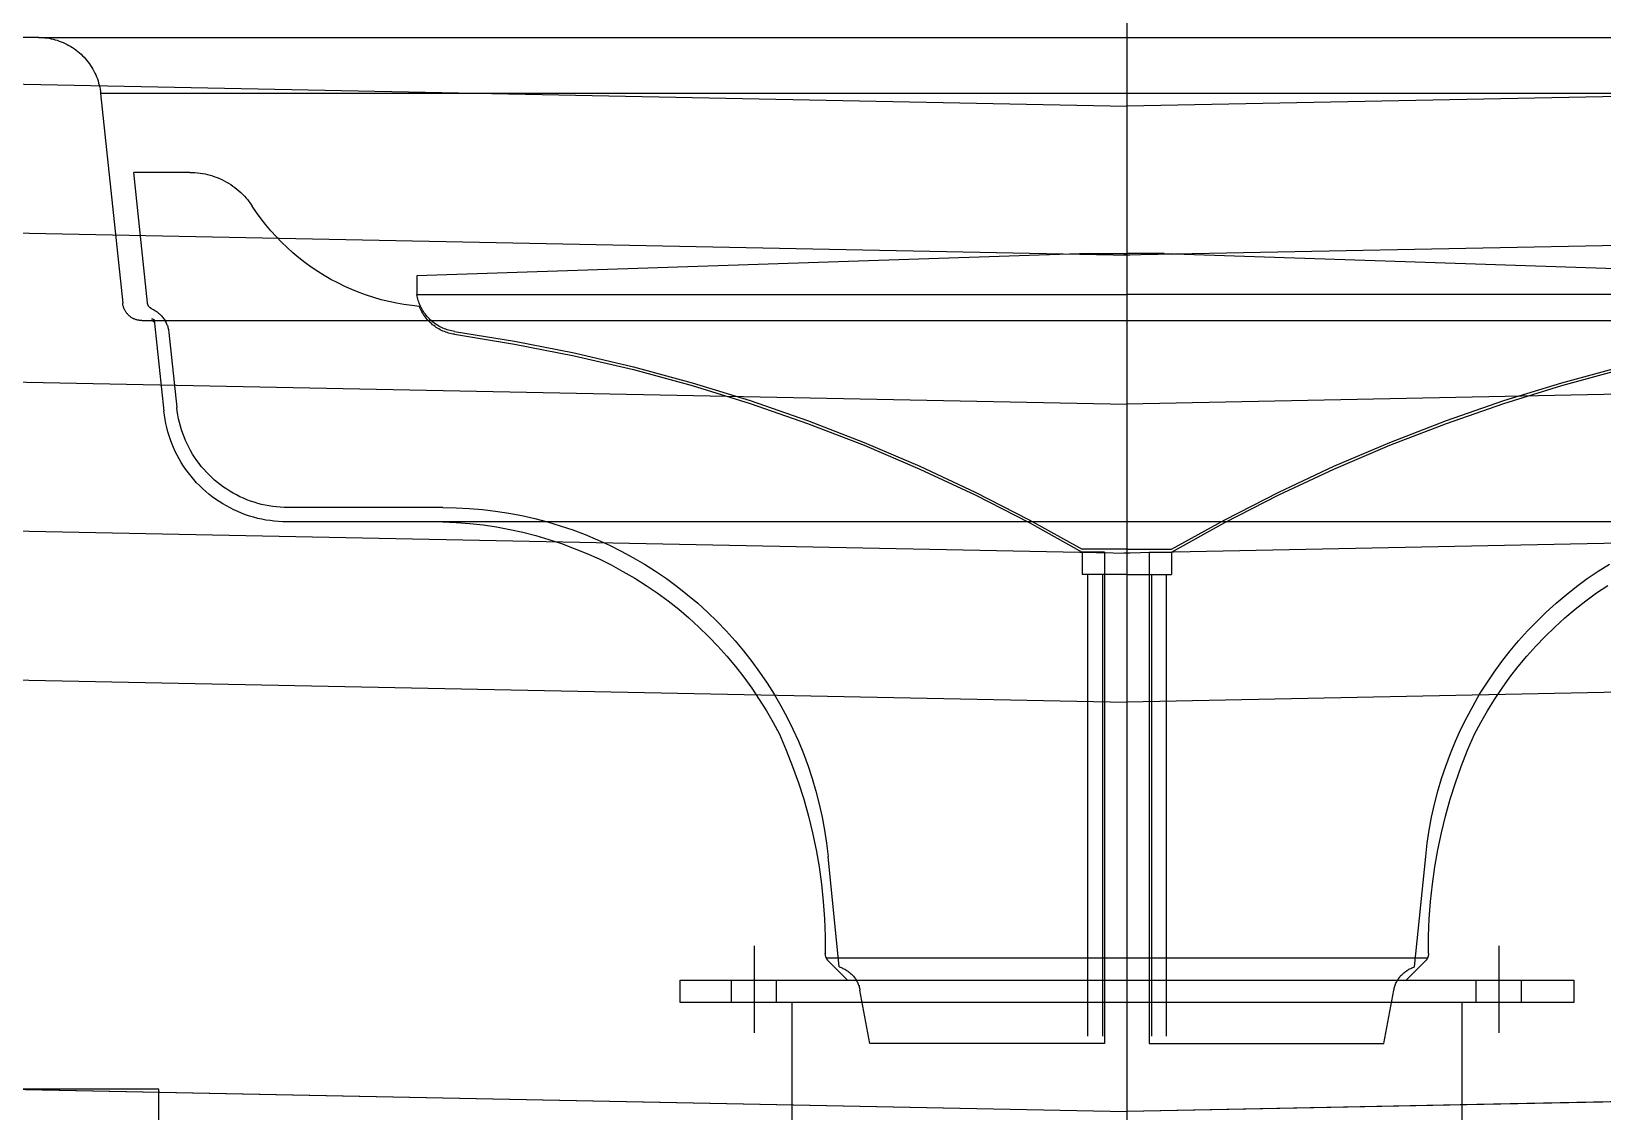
# Model space of a CAD drawing. Header units: centimetres. Extents: x 26200 to 152500, y -600 to 9300.
# Drawn here: x 129937.33 to 129958.43, y 6120.91 to 6135.42 of the extents above; entities that cross this region are included whole.
import ezdxf

# ---------------------------------------------------------------- set-up
doc = ezdxf.new("R2010")
doc.units = ezdxf.units.CM
doc.layers.add('ROTAS-MIMARI-KESIT', color=8, linetype='Continuous')

msp = doc.modelspace()

# ---------------------------------------------------------------- linework, layer by layer
at = {"layer": 'ROTAS-MIMARI-KESIT'}
for points in [[(132726.883, 6189.909), (129952.043, 6134.412)], [(132726.923, 6187.909), (129952.003, 6132.41)], [(132726.963, 6185.91), (129952.043, 6130.411)], [(132727.003, 6183.91), (129952.004, 6128.41)], [(132727.043, 6181.911), (129952.044, 6126.41)], [(132727.043, 6176.41), (129952.044, 6120.909)], [(129952.043, 6149.259), (129952.043, 6119.739)], [(129847.043, 6136.512), (129952.043, 6134.412)], [(129937.431, 6135.337), (129932.057, 6135.337)], [(129937.427, 6135.337), (129937.456, 6135.336), (129937.484, 6135.335), (129937.513, 6135.332), (129937.541, 6135.329), (129937.57, 6135.325), (129937.598, 6135.319), (129937.626, 6135.313), (129937.653, 6135.306), (129937.681, 6135.298), (129937.708, 6135.288), (129937.735, 6135.278), (129937.761, 6135.267), (129937.788, 6135.256), (129937.813, 6135.243), (129937.838, 6135.229), (129937.863, 6135.215), (129937.887, 6135.2), (129937.911, 6135.183), (129937.934, 6135.167), (129937.957, 6135.149), (129937.979, 6135.13), (129938, 6135.111), (129938.021, 6135.091), (129938.041, 6135.071), (129938.06, 6135.049), (129938.078, 6135.028), (129938.096, 6135.005), (129938.113, 6134.982), (129938.129, 6134.958), (129938.145, 6134.934), (129938.159, 6134.909), (129938.173, 6134.884), (129938.186, 6134.858), (129938.198, 6134.832), (129938.209, 6134.806), (129938.219, 6134.779), (129938.228, 6134.752), (129938.236, 6134.724), (129938.243, 6134.697), (129938.25, 6134.669), (129938.255, 6134.641), (129938.26, 6134.612), (129938.263, 6134.584)], [(129937.431, 6135.337), (129972.029, 6135.337)], [(129938.263, 6134.584), (129938.559, 6131.766)], [(129965.819, 6134.584), (129938.263, 6134.584)], [(129847.043, 6134.511), (129952.083, 6132.41)], [(129939.461, 6133.523), (129938.707, 6133.523)], [(129938.891, 6131.773), (129938.707, 6133.523)], [(129939.461, 6133.523), (129939.496, 6133.522), (129939.53, 6133.521), (129939.564, 6133.518), (129939.598, 6133.514), (129939.632, 6133.508), (129939.665, 6133.502), (129939.698, 6133.494), (129939.732, 6133.486), (129939.764, 6133.476), (129939.797, 6133.465), (129939.829, 6133.453), (129939.86, 6133.44), (129939.891, 6133.426), (129939.922, 6133.41), (129939.952, 6133.394), (129939.982, 6133.377), (129940.011, 6133.359), (129940.039, 6133.339), (129940.066, 6133.319), (129940.093, 6133.298), (129940.119, 6133.276), (129940.145, 6133.253), (129940.169, 6133.229), (129940.193, 6133.204), (129940.216, 6133.179), (129940.238, 6133.153), (129940.259, 6133.126), (129940.279, 6133.098), (129940.298, 6133.07)], [(129942.543, 6131.723), (129942.44, 6131.734), (129942.336, 6131.749), (129942.234, 6131.767), (129942.132, 6131.789), (129942.031, 6131.814), (129941.931, 6131.843), (129941.832, 6131.875), (129941.734, 6131.911), (129941.637, 6131.95), (129941.542, 6131.992), (129941.448, 6132.038), (129941.356, 6132.087), (129941.266, 6132.139), (129941.178, 6132.194), (129941.091, 6132.252), (129941.007, 6132.313), (129940.925, 6132.377), (129940.845, 6132.444), (129940.767, 6132.514), (129940.692, 6132.586), (129940.62, 6132.661), (129940.55, 6132.738), (129940.483, 6132.818), (129940.418, 6132.9), (129940.357, 6132.984), (129940.298, 6133.07)], [(129847.043, 6132.511), (129952.043, 6130.411)], [(129951.543, 6132.433), (129942.51, 6132.133)], [(129951.543, 6132.433), (129952.043, 6132.433)], [(129952.543, 6132.433), (129952.043, 6132.433)], [(129952.543, 6132.433), (129961.577, 6132.133)], [(129942.51, 6132.133), (129942.51, 6131.883)], [(129943.016, 6131.387), (129942.996, 6131.39), (129942.976, 6131.394), (129942.956, 6131.399), (129942.936, 6131.404), (129942.916, 6131.41), (129942.897, 6131.417), (129942.878, 6131.424), (129942.859, 6131.432), (129942.84, 6131.441), (129942.822, 6131.45), (129942.804, 6131.46), (129942.786, 6131.47), (129942.769, 6131.481), (129942.752, 6131.493), (129942.736, 6131.505), (129942.72, 6131.518), (129942.704, 6131.531), (129942.689, 6131.545), (129942.674, 6131.559), (129942.66, 6131.574), (129942.647, 6131.59), (129942.633, 6131.605), (129942.621, 6131.622), (129942.609, 6131.638), (129942.598, 6131.655), (129942.587, 6131.673), (129942.576, 6131.69), (129942.567, 6131.709), (129942.558, 6131.727), (129942.55, 6131.746), (129942.542, 6131.765), (129942.535, 6131.784), (129942.528, 6131.803), (129942.523, 6131.823), (129942.518, 6131.843), (129942.513, 6131.863), (129942.51, 6131.883)], [(129942.51, 6131.883), (129952.043, 6131.883)], [(129961.577, 6131.883), (129952.043, 6131.883)], [(129938.818, 6131.533), (129938.809, 6131.533), (129938.8, 6131.534), (129938.791, 6131.534), (129938.783, 6131.535), (129938.774, 6131.537), (129938.765, 6131.538), (129938.756, 6131.54), (129938.748, 6131.543), (129938.739, 6131.545), (129938.731, 6131.548), (129938.723, 6131.551), (129938.714, 6131.555), (129938.706, 6131.558), (129938.698, 6131.562), (129938.691, 6131.566), (129938.683, 6131.571), (129938.675, 6131.576), (129938.668, 6131.581), (129938.661, 6131.586), (129938.654, 6131.591), (129938.647, 6131.597), (129938.641, 6131.603), (129938.634, 6131.609), (129938.628, 6131.615), (129938.622, 6131.622), (129938.616, 6131.629), (129938.611, 6131.636), (129938.606, 6131.643), (129938.601, 6131.65), (129938.596, 6131.658), (129938.591, 6131.665), (129938.587, 6131.673), (129938.583, 6131.681), (129938.579, 6131.689), (129938.576, 6131.697), (129938.573, 6131.706), (129938.57, 6131.714), (129938.568, 6131.723), (129938.565, 6131.731), (129938.563, 6131.74), (129938.562, 6131.749), (129938.56, 6131.757), (129938.559, 6131.766)], [(129938.949, 6131.693), (129938.946, 6131.694), (129938.942, 6131.696), (129938.939, 6131.697), (129938.936, 6131.699), (129938.934, 6131.701), (129938.931, 6131.703), (129938.928, 6131.705), (129938.925, 6131.707), (129938.923, 6131.71), (129938.92, 6131.712), (129938.918, 6131.715), (129938.915, 6131.717), (129938.913, 6131.72), (129938.911, 6131.722), (129938.909, 6131.725), (129938.907, 6131.728), (129938.905, 6131.731), (129938.903, 6131.734), (129938.902, 6131.737), (129938.9, 6131.74), (129938.899, 6131.743), (129938.897, 6131.746), (129938.896, 6131.75), (129938.895, 6131.753), (129938.894, 6131.756), (129938.893, 6131.759), (129938.892, 6131.763), (129938.892, 6131.766), (129938.891, 6131.77), (129938.891, 6131.773)], [(129938.949, 6131.693), (129938.961, 6131.687), (129938.973, 6131.68), (129938.985, 6131.673), (129938.997, 6131.666), (129939.009, 6131.659), (129939.02, 6131.651), (129939.031, 6131.642), (129939.042, 6131.633), (129939.052, 6131.624), (129939.062, 6131.615), (129939.072, 6131.605), (129939.081, 6131.595), (129939.09, 6131.584), (129939.099, 6131.573), (129939.107, 6131.562), (129939.115, 6131.551), (129939.123, 6131.539), (129939.13, 6131.527), (129939.136, 6131.515), (129939.143, 6131.503), (129939.148, 6131.49), (129939.154, 6131.478), (129939.159, 6131.465), (129939.163, 6131.452), (129939.167, 6131.438), (129939.171, 6131.425), (129939.174, 6131.412), (129939.176, 6131.398), (129939.179, 6131.384), (129939.18, 6131.371)], [(129943.016, 6131.349), (129942.996, 6131.352), (129942.976, 6131.356), (129942.956, 6131.36), (129942.936, 6131.366), (129942.917, 6131.372), (129942.898, 6131.378), (129942.879, 6131.385), (129942.86, 6131.393), (129942.841, 6131.402), (129942.823, 6131.411), (129942.805, 6131.421), (129942.788, 6131.431), (129942.77, 6131.442), (129942.754, 6131.454), (129942.737, 6131.466), (129942.721, 6131.478), (129942.706, 6131.492), (129942.691, 6131.505), (129942.676, 6131.519), (129942.662, 6131.534), (129942.648, 6131.549), (129942.635, 6131.565), (129942.623, 6131.581), (129942.611, 6131.598), (129942.599, 6131.614), (129942.588, 6131.632), (129942.578, 6131.649), (129942.568, 6131.667), (129942.559, 6131.685), (129942.551, 6131.704), (129942.543, 6131.723)], [(129938.818, 6131.533), (129965.264, 6131.533)], [(129938.948, 6131.558), (129938.949, 6131.558), (129938.951, 6131.558), (129938.952, 6131.558), (129938.953, 6131.558), (129938.955, 6131.558), (129938.956, 6131.557), (129938.957, 6131.557), (129938.959, 6131.557), (129938.96, 6131.556), (129938.961, 6131.556), (129938.963, 6131.555), (129938.964, 6131.555), (129938.965, 6131.554), (129938.966, 6131.554), (129938.968, 6131.553), (129938.969, 6131.552), (129938.97, 6131.552), (129938.971, 6131.551), (129938.972, 6131.55), (129938.973, 6131.549), (129938.974, 6131.548), (129938.975, 6131.547), (129938.976, 6131.546), (129938.977, 6131.545), (129938.978, 6131.544), (129938.979, 6131.543), (129938.98, 6131.542), (129938.981, 6131.541), (129938.981, 6131.54), (129938.982, 6131.539), (129938.983, 6131.538), (129938.983, 6131.537), (129938.984, 6131.535), (129938.985, 6131.534), (129938.985, 6131.533), (129938.986, 6131.532), (129938.986, 6131.53), (129938.987, 6131.529), (129938.987, 6131.528), (129938.987, 6131.526), (129938.987, 6131.525), (129938.988, 6131.524), (129938.988, 6131.522)], [(129938.948, 6131.533), (129938.949, 6131.533), (129938.951, 6131.533), (129938.952, 6131.533), (129938.953, 6131.533), (129938.955, 6131.532), (129938.956, 6131.532), (129938.957, 6131.532), (129938.959, 6131.532), (129938.96, 6131.531), (129938.961, 6131.531), (129938.963, 6131.53), (129938.964, 6131.53), (129938.965, 6131.529), (129938.966, 6131.529), (129938.968, 6131.528), (129938.969, 6131.527), (129938.97, 6131.527), (129938.971, 6131.526), (129938.972, 6131.525), (129938.973, 6131.524), (129938.974, 6131.523), (129938.975, 6131.522), (129938.976, 6131.521), (129938.977, 6131.52), (129938.978, 6131.519), (129938.979, 6131.518), (129938.98, 6131.517), (129938.981, 6131.516), (129938.981, 6131.515), (129938.982, 6131.514), (129938.983, 6131.513), (129938.983, 6131.511), (129938.984, 6131.51), (129938.985, 6131.509), (129938.985, 6131.508), (129938.986, 6131.506), (129938.986, 6131.505), (129938.987, 6131.504), (129938.987, 6131.503), (129938.987, 6131.501), (129938.987, 6131.5), (129938.988, 6131.499), (129938.988, 6131.497)], [(129938.988, 6131.497), (129939.112, 6130.318)], [(129943.016, 6131.387), (129943.821, 6131.256), (129944.622, 6131.098), (129945.416, 6130.912), (129946.204, 6130.699), (129946.983, 6130.458), (129947.754, 6130.19), (129948.515, 6129.896), (129949.265, 6129.576), (129950.004, 6129.23), (129950.73, 6128.858), (129951.443, 6128.461)], [(129952.643, 6128.461), (129953.356, 6128.858), (129954.082, 6129.23), (129954.821, 6129.576), (129955.572, 6129.896), (129956.333, 6130.19), (129957.103, 6130.458), (129957.883, 6130.699), (129958.67, 6130.912), (129959.465, 6131.098), (129960.265, 6131.256), (129961.07, 6131.387)], [(129939.18, 6131.371), (129939.286, 6130.366)], [(129943.016, 6131.349), (129943.821, 6131.218), (129944.622, 6131.06), (129945.416, 6130.874), (129946.204, 6130.66), (129946.983, 6130.42), (129947.754, 6130.152), (129948.515, 6129.858), (129949.265, 6129.538), (129950.004, 6129.191), (129950.73, 6128.82), (129951.443, 6128.423)], [(129952.643, 6128.423), (129953.356, 6128.82), (129954.082, 6129.191), (129954.821, 6129.538), (129955.572, 6129.858), (129956.333, 6130.152), (129957.103, 6130.42), (129957.883, 6130.66), (129958.67, 6130.874), (129959.465, 6131.06), (129960.265, 6131.218), (129961.07, 6131.349)], [(129847.043, 6130.51), (129952.083, 6128.41)], [(129940.778, 6129.023), (129940.726, 6129.024), (129940.675, 6129.026), (129940.624, 6129.031), (129940.574, 6129.037), (129940.523, 6129.045), (129940.473, 6129.054), (129940.423, 6129.065), (129940.374, 6129.078), (129940.325, 6129.093), (129940.276, 6129.109), (129940.228, 6129.127), (129940.181, 6129.147), (129940.134, 6129.168), (129940.088, 6129.191), (129940.043, 6129.215), (129939.999, 6129.241), (129939.956, 6129.268), (129939.914, 6129.297), (129939.872, 6129.327), (129939.832, 6129.358), (129939.793, 6129.391), (129939.755, 6129.425), (129939.718, 6129.461), (129939.683, 6129.498), (129939.648, 6129.536), (129939.615, 6129.575), (129939.584, 6129.615), (129939.553, 6129.656), (129939.525, 6129.698), (129939.497, 6129.741), (129939.471, 6129.786), (129939.447, 6129.831), (129939.424, 6129.876), (129939.403, 6129.923), (129939.383, 6129.97), (129939.365, 6130.018), (129939.349, 6130.066), (129939.334, 6130.115), (129939.321, 6130.165), (129939.31, 6130.215), (129939.3, 6130.265), (129939.292, 6130.315), (129939.286, 6130.366)], [(129940.764, 6128.83), (129940.708, 6128.831), (129940.651, 6128.834), (129940.595, 6128.839), (129940.539, 6128.846), (129940.483, 6128.854), (129940.427, 6128.865), (129940.372, 6128.877), (129940.317, 6128.892), (129940.262, 6128.908), (129940.209, 6128.926), (129940.156, 6128.946), (129940.103, 6128.967), (129940.052, 6128.991), (129940.001, 6129.016), (129939.951, 6129.043), (129939.902, 6129.071), (129939.854, 6129.102), (129939.807, 6129.134), (129939.762, 6129.167), (129939.717, 6129.202), (129939.674, 6129.238), (129939.632, 6129.276), (129939.591, 6129.316), (129939.551, 6129.356), (129939.513, 6129.398), (129939.477, 6129.442), (129939.442, 6129.486), (129939.408, 6129.532), (129939.376, 6129.579), (129939.346, 6129.626), (129939.317, 6129.675), (129939.29, 6129.725), (129939.265, 6129.776), (129939.242, 6129.827), (129939.22, 6129.88), (129939.2, 6129.933), (129939.182, 6129.986), (129939.165, 6130.04), (129939.151, 6130.095), (129939.138, 6130.15), (129939.128, 6130.206), (129939.119, 6130.262), (129939.112, 6130.318)], [(129942.857, 6129.023), (129940.778, 6129.023)], [(129942.857, 6129.023), (129943.035, 6129.02), (129943.213, 6129.011), (129943.39, 6128.995), (129943.567, 6128.974), (129943.743, 6128.947), (129943.917, 6128.914), (129944.091, 6128.874), (129944.263, 6128.829), (129944.434, 6128.778), (129944.602, 6128.721), (129944.769, 6128.659), (129944.933, 6128.59), (129945.095, 6128.517), (129945.254, 6128.437), (129945.411, 6128.352), (129945.564, 6128.262), (129945.715, 6128.167), (129945.862, 6128.067), (129946.005, 6127.962), (129946.145, 6127.851), (129946.281, 6127.736), (129946.413, 6127.617), (129946.541, 6127.493), (129946.664, 6127.365), (129946.783, 6127.233), (129946.897, 6127.096), (129947.007, 6126.956), (129947.112, 6126.812), (129947.212, 6126.665), (129947.306, 6126.514), (129947.396, 6126.36), (129947.48, 6126.204), (129947.559, 6126.044), (129947.632, 6125.882), (129947.7, 6125.717), (129947.762, 6125.55), (129947.818, 6125.381), (129947.868, 6125.211), (129947.913, 6125.038), (129947.952, 6124.865), (129947.984, 6124.69), (129948.011, 6124.514), (129948.032, 6124.337)], [(129963.318, 6128.83), (129940.764, 6128.83)], [(129942.857, 6128.83), (129943.038, 6128.823), (129943.219, 6128.809), (129943.399, 6128.788), (129943.578, 6128.762), (129943.756, 6128.729), (129943.933, 6128.69), (129944.108, 6128.645), (129944.282, 6128.594), (129944.453, 6128.537), (129944.623, 6128.474), (129944.791, 6128.406), (129944.956, 6128.331), (129945.118, 6128.251), (129945.277, 6128.165), (129945.434, 6128.074), (129945.587, 6127.977), (129945.736, 6127.875), (129945.882, 6127.768), (129946.025, 6127.656), (129946.163, 6127.539), (129946.297, 6127.417), (129946.427, 6127.291), (129946.552, 6127.16), (129946.673, 6127.026), (129946.789, 6126.887), (129946.9, 6126.744), (129947.006, 6126.597), (129947.107, 6126.446), (129947.202, 6126.293), (129947.293, 6126.136), (129947.377, 6125.976)], [(129847.043, 6128.51), (129952.043, 6126.41)], [(129952.043, 6128.461), (129951.443, 6128.461)], [(129951.443, 6128.423), (129951.443, 6128.123)], [(129951.743, 6128.423), (129951.443, 6128.423)], [(129951.743, 6128.423), (129951.743, 6121.823)], [(129952.043, 6128.461), (129952.643, 6128.461)], [(129952.343, 6128.423), (129952.643, 6128.423)], [(129952.343, 6128.423), (129952.343, 6121.823)], [(129952.643, 6128.423), (129952.643, 6128.123)], [(129956.055, 6124.337), (129956.075, 6124.514), (129956.102, 6124.69), (129956.135, 6124.865), (129956.173, 6125.038), (129956.218, 6125.211), (129956.268, 6125.381), (129956.325, 6125.55), (129956.387, 6125.717), (129956.454, 6125.882), (129956.528, 6126.044), (129956.606, 6126.204), (129956.691, 6126.36), (129956.78, 6126.514), (129956.875, 6126.665), (129956.975, 6126.812), (129957.079, 6126.956), (129957.189, 6127.096), (129957.303, 6127.233), (129957.422, 6127.365), (129957.546, 6127.493), (129957.674, 6127.617), (129957.805, 6127.736), (129957.941, 6127.851), (129958.081, 6127.962), (129958.225, 6128.067), (129958.372, 6128.167), (129958.522, 6128.262)], [(129952.043, 6128.123), (129951.443, 6128.123)], [(129951.515, 6128.123), (129951.515, 6121.923)], [(129951.715, 6128.123), (129951.715, 6121.923)], [(129952.043, 6128.123), (129952.643, 6128.123)], [(129952.372, 6128.123), (129952.372, 6121.923)], [(129952.572, 6128.123), (129952.572, 6121.923)], [(129956.709, 6125.976), (129956.794, 6126.136), (129956.884, 6126.293), (129956.98, 6126.446), (129957.081, 6126.597), (129957.187, 6126.744), (129957.298, 6126.887), (129957.414, 6127.026), (129957.534, 6127.16), (129957.66, 6127.291), (129957.789, 6127.417), (129957.924, 6127.539), (129958.062, 6127.656), (129958.204, 6127.768), (129958.35, 6127.875), (129958.5, 6127.977)], [(129947.377, 6125.976), (129947.47, 6125.762), (129947.555, 6125.545), (129947.632, 6125.325), (129947.703, 6125.103), (129947.766, 6124.879), (129947.821, 6124.652), (129947.869, 6124.424), (129947.909, 6124.195), (129947.941, 6123.964), (129947.966, 6123.732), (129947.983, 6123.5), (129947.992, 6123.267), (129947.993, 6123.034)], [(129956.093, 6123.034), (129956.095, 6123.267), (129956.104, 6123.5), (129956.121, 6123.732), (129956.145, 6123.964), (129956.178, 6124.195), (129956.218, 6124.424), (129956.266, 6124.652), (129956.321, 6124.879), (129956.384, 6125.103), (129956.454, 6125.325), (129956.532, 6125.545), (129956.617, 6125.762), (129956.709, 6125.976)], [(129948.179, 6122.852), (129948.032, 6124.337)], [(129955.907, 6122.852), (129956.055, 6124.337)], [(129847.043, 6123.009), (129952.043, 6120.909)], [(129947.043, 6121.965), (129947.043, 6123.135)], [(129948.037, 6122.928), (129948.034, 6122.932), (129948.03, 6122.936), (129948.027, 6122.94), (129948.024, 6122.944), (129948.021, 6122.948), (129948.018, 6122.952), (129948.015, 6122.956), (129948.012, 6122.961), (129948.01, 6122.965), (129948.008, 6122.97), (129948.006, 6122.975), (129948.004, 6122.979), (129948.002, 6122.984), (129948, 6122.989), (129947.999, 6122.994), (129947.997, 6122.999), (129947.996, 6123.004), (129947.995, 6123.009), (129947.995, 6123.014), (129947.994, 6123.019), (129947.994, 6123.024), (129947.993, 6123.029), (129947.993, 6123.034)], [(129948.007, 6122.972), (129956.08, 6122.972)], [(129956.093, 6123.034), (129956.093, 6123.029), (129956.093, 6123.024), (129956.092, 6123.019), (129956.092, 6123.014), (129956.091, 6123.009), (129956.09, 6123.004), (129956.089, 6122.999), (129956.088, 6122.994), (129956.086, 6122.989), (129956.085, 6122.984), (129956.083, 6122.979), (129956.081, 6122.975), (129956.079, 6122.97), (129956.076, 6122.965), (129956.074, 6122.961), (129956.071, 6122.956), (129956.069, 6122.952), (129956.066, 6122.948), (129956.063, 6122.944), (129956.06, 6122.94), (129956.056, 6122.936), (129956.053, 6122.932), (129956.049, 6122.928)], [(129957.043, 6121.965), (129957.043, 6123.135)], [(129853.683, 6122.876), (129952.044, 6120.909)], [(129948.293, 6122.672), (129948.037, 6122.928)], [(129948.179, 6122.852), (129948.192, 6122.847), (129948.205, 6122.843), (129948.218, 6122.838), (129948.231, 6122.832), (129948.243, 6122.827), (129948.255, 6122.82), (129948.267, 6122.814), (129948.279, 6122.806), (129948.291, 6122.799), (129948.302, 6122.791), (129948.313, 6122.783), (129948.324, 6122.774), (129948.334, 6122.765), (129948.344, 6122.756), (129948.354, 6122.746), (129948.363, 6122.736), (129948.372, 6122.726), (129948.381, 6122.715), (129948.389, 6122.704), (129948.397, 6122.693), (129948.405, 6122.681), (129948.412, 6122.669), (129948.418, 6122.657), (129948.425, 6122.645), (129948.431, 6122.633), (129948.436, 6122.62), (129948.441, 6122.607), (129948.446, 6122.594), (129948.45, 6122.581), (129948.453, 6122.568), (129948.457, 6122.555), (129948.459, 6122.541)], [(129955.627, 6122.541), (129955.63, 6122.555), (129955.633, 6122.568), (129955.637, 6122.581), (129955.641, 6122.594), (129955.645, 6122.607), (129955.65, 6122.62), (129955.656, 6122.633), (129955.662, 6122.645), (129955.668, 6122.657), (129955.675, 6122.669), (129955.682, 6122.681), (129955.689, 6122.693), (129955.697, 6122.704), (129955.706, 6122.715), (129955.714, 6122.726), (129955.723, 6122.736), (129955.733, 6122.746), (129955.742, 6122.756), (129955.752, 6122.765), (129955.763, 6122.774), (129955.774, 6122.783), (129955.785, 6122.791), (129955.796, 6122.799), (129955.807, 6122.806), (129955.819, 6122.814), (129955.831, 6122.82), (129955.843, 6122.827), (129955.856, 6122.832), (129955.868, 6122.838), (129955.881, 6122.843), (129955.894, 6122.847), (129955.907, 6122.852)], [(129955.793, 6122.672), (129956.049, 6122.928)], [(129946.043, 6122.372), (129946.043, 6122.672)], [(129946.043, 6122.672), (129958.043, 6122.672)], [(129946.732, 6122.372), (129946.732, 6122.672)], [(129947.34, 6122.372), (129947.34, 6122.672)], [(129948.593, 6121.823), (129948.459, 6122.541)], [(130032.376, 6122.516), (129952.044, 6120.909)], [(129955.493, 6121.823), (129955.627, 6122.541)], [(129956.732, 6122.372), (129956.732, 6122.672)], [(129957.34, 6122.372), (129957.34, 6122.672)], [(129958.043, 6122.672), (129958.043, 6122.372)], [(129958.043, 6122.372), (129946.043, 6122.372)], [(129958.043, 6122.372), (129946.043, 6122.372)], [(129947.543, 6122.372), (129947.543, 6041.394)], [(129956.543, 6041.394), (129956.543, 6122.372)], [(129951.743, 6121.823), (129948.593, 6121.823)], [(129952.343, 6121.823), (129955.493, 6121.823)]]:
    msp.add_lwpolyline(points, dxfattribs=at)
msp.add_lwpolyline([(129935.044, 6111.209), (129939.044, 6111.209), (129939.044, 6121.209), (129935.044, 6121.209)], close=True, dxfattribs=at)

doc.saveas('drawing.dxf')
